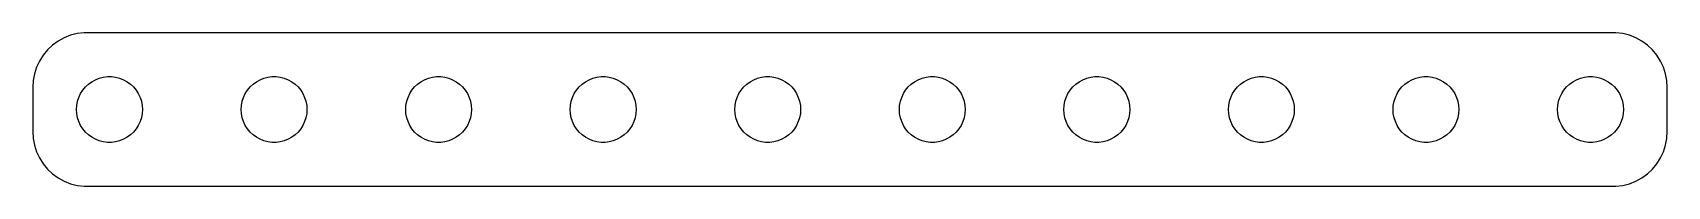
# Model space of a CAD drawing. Header units: metres. Extents: x -37.2 to 37.2, y -3.5 to 3.5.
import ezdxf

# ---------------------------------------------------------------- set-up
doc = ezdxf.new("R2010")
doc.units = ezdxf.units.M

msp = doc.modelspace()

# ---------------------------------------------------------------- linework, layer by layer
for p, q in [((-36.0896, 3.11081), (-36.3436, 2.92627)), ((-35.8144, 3.26205), (-36.0896, 3.11081)), ((-35.5225, 3.37764), (-35.8144, 3.26205)), ((-35.2184, 3.4557), (-35.5225, 3.37764)), ((-34.907, 3.49506), (-35.2184, 3.4557)), ((34.907, 3.49506), (-34.907, 3.49506)), ((35.2184, 3.4557), (34.907, 3.49506)), ((35.5225, 3.37764), (35.2184, 3.4557)), ((35.8144, 3.26205), (35.5225, 3.37764)), ((36.0896, 3.11081), (35.8144, 3.26205)), ((36.3436, 2.92627), (36.0896, 3.11081)), ((-36.7725, 2.46945), (-36.9408, 2.20438)), ((-36.5724, 2.71136), (-36.7725, 2.46945)), ((-36.3436, 2.92627), (-36.5724, 2.71136)), ((36.5724, 2.71136), (36.3436, 2.92627)), ((36.7725, 2.46945), (36.5724, 2.71136)), ((36.9408, 2.20438), (36.7725, 2.46945)), ((-37.1714, 1.62172), (-37.2303, 1.31332)), ((-37.0744, 1.9203), (-37.1714, 1.62172)), ((-36.9408, 2.20438), (-37.0744, 1.9203)), ((-34.0311, 1.47342), (-33.8442, 1.49704)), ((-33.8442, 1.49704), (-33.6558, 1.49704)), ((-33.6558, 1.49704), (-33.4689, 1.47342)), ((-26.5311, 1.47342), (-26.3442, 1.49704)), ((-26.3442, 1.49704), (-26.1558, 1.49704)), ((-26.1558, 1.49704), (-25.9689, 1.47342)), ((-19.0311, 1.47342), (-18.8442, 1.49704)), ((-18.8442, 1.49704), (-18.6558, 1.49704)), ((-18.6558, 1.49704), (-18.4689, 1.47342)), ((-11.5311, 1.47342), (-11.3442, 1.49704)), ((-11.3442, 1.49704), (-11.1558, 1.49704)), ((-11.1558, 1.49704), (-10.9689, 1.47342)), ((-4.03107, 1.47342), (-3.84418, 1.49704)), ((-3.84418, 1.49704), (-3.65581, 1.49704)), ((-3.65581, 1.49704), (-3.46892, 1.47342)), ((3.46892, 1.47342), (3.65581, 1.49704)), ((3.65581, 1.49704), (3.84418, 1.49704)), ((3.84418, 1.49704), (4.03107, 1.47342)), ((10.9689, 1.47342), (11.1558, 1.49704)), ((11.1558, 1.49704), (11.3442, 1.49704)), ((11.3442, 1.49704), (11.5311, 1.47342)), ((18.4689, 1.47342), (18.6558, 1.49704)), ((18.6558, 1.49704), (18.8442, 1.49704)), ((18.8442, 1.49704), (19.0311, 1.47342)), ((25.9689, 1.47342), (26.1558, 1.49704)), ((26.1558, 1.49704), (26.3442, 1.49704)), ((26.3442, 1.49704), (26.5311, 1.47342)), ((33.4689, 1.47342), (33.6558, 1.49704)), ((33.6558, 1.49704), (33.8442, 1.49704)), ((33.8442, 1.49704), (34.0311, 1.47342)), ((37.0744, 1.9203), (36.9408, 2.20438)), ((37.1714, 1.62172), (37.0744, 1.9203)), ((37.2303, 1.31332), (37.1714, 1.62172)), ((-37.2303, 1.31332), (-37.25, 1)), ((-37.25, 1), (-37.25, -1)), ((-35.0645, 0.722626), (-34.9635, 0.881668)), ((-34.9635, 0.881668), (-34.8434, 1.02681)), ((-34.8434, 1.02681), (-34.7061, 1.15576)), ((-34.7061, 1.15576), (-34.5537, 1.26648)), ((-34.5537, 1.26648), (-34.3887, 1.35724)), ((-34.3887, 1.35724), (-34.2135, 1.42657)), ((-34.2135, 1.42657), (-34.0311, 1.47342)), ((-33.4689, 1.47342), (-33.2865, 1.42657)), ((-33.2865, 1.42657), (-33.1113, 1.35724)), ((-33.1113, 1.35724), (-32.9463, 1.26648)), ((-32.9463, 1.26648), (-32.7939, 1.15576)), ((-32.7939, 1.15576), (-32.6565, 1.02681)), ((-32.6565, 1.02681), (-32.5365, 0.881668)), ((-32.5365, 0.881668), (-32.4355, 0.722626)), ((-27.5645, 0.722626), (-27.4635, 0.881668)), ((-27.4635, 0.881668), (-27.3434, 1.02681)), ((-27.3434, 1.02681), (-27.2061, 1.15576)), ((-27.2061, 1.15576), (-27.0537, 1.26648)), ((-27.0537, 1.26648), (-26.8887, 1.35724)), ((-26.8887, 1.35724), (-26.7135, 1.42657)), ((-26.7135, 1.42657), (-26.5311, 1.47342)), ((-25.9689, 1.47342), (-25.7865, 1.42657)), ((-25.7865, 1.42657), (-25.6113, 1.35724)), ((-25.6113, 1.35724), (-25.4463, 1.26648)), ((-25.4463, 1.26648), (-25.2939, 1.15576)), ((-25.2939, 1.15576), (-25.1565, 1.02681)), ((-25.1565, 1.02681), (-25.0365, 0.881668)), ((-25.0365, 0.881668), (-24.9355, 0.722626)), ((-20.0645, 0.722626), (-19.9635, 0.881668)), ((-19.9635, 0.881668), (-19.8434, 1.02681)), ((-19.8434, 1.02681), (-19.7061, 1.15576)), ((-19.7061, 1.15576), (-19.5537, 1.26648)), ((-19.5537, 1.26648), (-19.3887, 1.35724)), ((-19.3887, 1.35724), (-19.2135, 1.42657)), ((-19.2135, 1.42657), (-19.0311, 1.47342)), ((-18.4689, 1.47342), (-18.2865, 1.42657)), ((-18.2865, 1.42657), (-18.1113, 1.35724)), ((-18.1113, 1.35724), (-17.9463, 1.26648)), ((-17.9463, 1.26648), (-17.7939, 1.15576)), ((-17.7939, 1.15576), (-17.6565, 1.02681)), ((-17.6565, 1.02681), (-17.5365, 0.881668)), ((-17.5365, 0.881668), (-17.4355, 0.722626)), ((-12.5645, 0.722626), (-12.4635, 0.881668)), ((-12.4635, 0.881668), (-12.3434, 1.02681)), ((-12.3434, 1.02681), (-12.2061, 1.15576)), ((-12.2061, 1.15576), (-12.0537, 1.26648)), ((-12.0537, 1.26648), (-11.8887, 1.35724)), ((-11.8887, 1.35724), (-11.7135, 1.42657)), ((-11.7135, 1.42657), (-11.5311, 1.47342)), ((-10.9689, 1.47342), (-10.7865, 1.42657)), ((-10.7865, 1.42657), (-10.6113, 1.35724)), ((-10.6113, 1.35724), (-10.4463, 1.26648)), ((-10.4463, 1.26648), (-10.2939, 1.15576)), ((-10.2939, 1.15576), (-10.1565, 1.02681)), ((-10.1565, 1.02681), (-10.0365, 0.881668)), ((-10.0365, 0.881668), (-9.93553, 0.722626)), ((-5.06445, 0.722626), (-4.96352, 0.881668)), ((-4.96352, 0.881668), (-4.84344, 1.02681)), ((-4.84344, 1.02681), (-4.70613, 1.15576)), ((-4.70613, 1.15576), (-4.55373, 1.26648)), ((-4.55373, 1.26648), (-4.38866, 1.35724)), ((-4.38866, 1.35724), (-4.21352, 1.42657)), ((-4.21352, 1.42657), (-4.03107, 1.47342)), ((-3.46892, 1.47342), (-3.28647, 1.42657)), ((-3.28647, 1.42657), (-3.11133, 1.35724)), ((-3.11133, 1.35724), (-2.94626, 1.26648)), ((-2.94626, 1.26648), (-2.79385, 1.15576)), ((-2.79385, 1.15576), (-2.65654, 1.02681)), ((-2.65654, 1.02681), (-2.53647, 0.881668)), ((-2.53647, 0.881668), (-2.43553, 0.722626)), ((2.43553, 0.722626), (2.53647, 0.881668)), ((2.53647, 0.881668), (2.65654, 1.02681)), ((2.65654, 1.02681), (2.79385, 1.15576)), ((2.79385, 1.15576), (2.94626, 1.26648)), ((2.94626, 1.26648), (3.11133, 1.35724)), ((3.11133, 1.35724), (3.28647, 1.42657)), ((3.28647, 1.42657), (3.46892, 1.47342)), ((4.03107, 1.47342), (4.21352, 1.42657)), ((4.21352, 1.42657), (4.38866, 1.35724)), ((4.38866, 1.35724), (4.55373, 1.26648)), ((4.55373, 1.26648), (4.70613, 1.15576)), ((4.70613, 1.15576), (4.84344, 1.02681)), ((4.84344, 1.02681), (4.96352, 0.881668)), ((4.96352, 0.881668), (5.06445, 0.722626)), ((9.93553, 0.722626), (10.0365, 0.881668)), ((10.0365, 0.881668), (10.1565, 1.02681)), ((10.1565, 1.02681), (10.2939, 1.15576)), ((10.2939, 1.15576), (10.4463, 1.26648)), ((10.4463, 1.26648), (10.6113, 1.35724)), ((10.6113, 1.35724), (10.7865, 1.42657)), ((10.7865, 1.42657), (10.9689, 1.47342)), ((11.5311, 1.47342), (11.7135, 1.42657)), ((11.7135, 1.42657), (11.8887, 1.35724)), ((11.8887, 1.35724), (12.0537, 1.26648)), ((12.0537, 1.26648), (12.2061, 1.15576)), ((12.2061, 1.15576), (12.3434, 1.02681)), ((12.3434, 1.02681), (12.4635, 0.881668)), ((12.4635, 0.881668), (12.5645, 0.722626)), ((17.4355, 0.722626), (17.5365, 0.881668)), ((17.5365, 0.881668), (17.6565, 1.02681)), ((17.6565, 1.02681), (17.7939, 1.15576)), ((17.7939, 1.15576), (17.9463, 1.26648)), ((17.9463, 1.26648), (18.1113, 1.35724)), ((18.1113, 1.35724), (18.2865, 1.42657)), ((18.2865, 1.42657), (18.4689, 1.47342)), ((19.0311, 1.47342), (19.2135, 1.42657)), ((19.2135, 1.42657), (19.3887, 1.35724)), ((19.3887, 1.35724), (19.5537, 1.26648)), ((19.5537, 1.26648), (19.7061, 1.15576)), ((19.7061, 1.15576), (19.8434, 1.02681)), ((19.8434, 1.02681), (19.9635, 0.881668)), ((19.9635, 0.881668), (20.0645, 0.722626)), ((24.9355, 0.722626), (25.0365, 0.881668)), ((25.0365, 0.881668), (25.1565, 1.02681)), ((25.1565, 1.02681), (25.2939, 1.15576)), ((25.2939, 1.15576), (25.4463, 1.26648)), ((25.4463, 1.26648), (25.6113, 1.35724)), ((25.6113, 1.35724), (25.7865, 1.42657)), ((25.7865, 1.42657), (25.9689, 1.47342)), ((26.5311, 1.47342), (26.7135, 1.42657)), ((26.7135, 1.42657), (26.8887, 1.35724)), ((26.8887, 1.35724), (27.0537, 1.26648)), ((27.0537, 1.26648), (27.2061, 1.15576)), ((27.2061, 1.15576), (27.3434, 1.02681)), ((27.3434, 1.02681), (27.4635, 0.881668)), ((27.4635, 0.881668), (27.5645, 0.722626)), ((32.4355, 0.722626), (32.5365, 0.881668)), ((32.5365, 0.881668), (32.6565, 1.02681)), ((32.6565, 1.02681), (32.7939, 1.15576)), ((32.7939, 1.15576), (32.9463, 1.26648)), ((32.9463, 1.26648), (33.1113, 1.35724)), ((33.1113, 1.35724), (33.2865, 1.42657)), ((33.2865, 1.42657), (33.4689, 1.47342)), ((34.0311, 1.47342), (34.2135, 1.42657)), ((34.2135, 1.42657), (34.3887, 1.35724)), ((34.3887, 1.35724), (34.5537, 1.26648)), ((34.5537, 1.26648), (34.7061, 1.15576)), ((34.7061, 1.15576), (34.8434, 1.02681)), ((34.8434, 1.02681), (34.9635, 0.881668)), ((34.9635, 0.881668), (35.0645, 0.722626)), ((37.25, 1), (37.2303, 1.31332)), ((37.25, -1), (37.25, 1)), ((-35.25, 0), (-35.2382, 0.187988)), ((-35.2382, -0.187988), (-35.25, 0)), ((-35.2382, 0.187988), (-35.2029, 0.373032)), ((-35.2029, 0.373032), (-35.1447, 0.552185)), ((-35.1447, 0.552185), (-35.0645, 0.722626)), ((-32.4355, 0.722626), (-32.3553, 0.552185)), ((-32.3553, 0.552185), (-32.2971, 0.373032)), ((-32.2971, 0.373032), (-32.2618, 0.187988)), ((-32.2618, 0.187988), (-32.25, 0)), ((-32.25, 0), (-32.2618, -0.187988)), ((-27.75, 0), (-27.7382, 0.187988)), ((-27.7382, -0.187988), (-27.75, 0)), ((-27.7382, 0.187988), (-27.7029, 0.373032)), ((-27.7029, 0.373032), (-27.6447, 0.552185)), ((-27.6447, 0.552185), (-27.5645, 0.722626)), ((-24.9355, 0.722626), (-24.8553, 0.552185)), ((-24.8553, 0.552185), (-24.7971, 0.373032)), ((-24.7971, 0.373032), (-24.7618, 0.187988)), ((-24.7618, 0.187988), (-24.75, 0)), ((-24.75, 0), (-24.7618, -0.187988)), ((-20.25, 0), (-20.2382, 0.187988)), ((-20.2382, -0.187988), (-20.25, 0)), ((-20.2382, 0.187988), (-20.2029, 0.373032)), ((-20.2029, 0.373032), (-20.1447, 0.552185)), ((-20.1447, 0.552185), (-20.0645, 0.722626)), ((-17.4355, 0.722626), (-17.3553, 0.552185)), ((-17.3553, 0.552185), (-17.2971, 0.373032)), ((-17.2971, 0.373032), (-17.2618, 0.187988)), ((-17.2618, 0.187988), (-17.25, 0)), ((-17.25, 0), (-17.2618, -0.187988)), ((-12.75, 0), (-12.7382, 0.187988)), ((-12.7382, -0.187988), (-12.75, 0)), ((-12.7382, 0.187988), (-12.7029, 0.373032)), ((-12.7029, 0.373032), (-12.6447, 0.552185)), ((-12.6447, 0.552185), (-12.5645, 0.722626)), ((-9.93553, 0.722626), (-9.85533, 0.552185)), ((-9.85533, 0.552185), (-9.79712, 0.373032)), ((-9.79712, 0.373032), (-9.76183, 0.187988)), ((-9.76183, 0.187988), (-9.75, 0)), ((-9.75, 0), (-9.76183, -0.187988)), ((-5.25, 0), (-5.23816, 0.187988)), ((-5.23816, -0.187988), (-5.25, 0)), ((-5.23816, 0.187988), (-5.20287, 0.373032)), ((-5.20287, 0.373032), (-5.14465, 0.552185)), ((-5.14465, 0.552185), (-5.06445, 0.722626)), ((-2.43553, 0.722626), (-2.35533, 0.552185)), ((-2.35533, 0.552185), (-2.29712, 0.373032)), ((-2.29712, 0.373032), (-2.26183, 0.187988)), ((-2.26183, 0.187988), (-2.25, 0)), ((-2.25, 0), (-2.26183, -0.187988)), ((2.25, 0), (2.26183, 0.187988)), ((2.26183, -0.187988), (2.25, 0)), ((2.26183, 0.187988), (2.29712, 0.373032)), ((2.29712, 0.373032), (2.35533, 0.552185)), ((2.35533, 0.552185), (2.43553, 0.722626)), ((5.06445, 0.722626), (5.14465, 0.552185)), ((5.14465, 0.552185), (5.20287, 0.373032)), ((5.20287, 0.373032), (5.23816, 0.187988)), ((5.23816, 0.187988), (5.25, 0)), ((5.25, 0), (5.23816, -0.187988)), ((9.75, 0), (9.76183, 0.187988)), ((9.76183, -0.187988), (9.75, 0)), ((9.76183, 0.187988), (9.79712, 0.373032)), ((9.79712, 0.373032), (9.85533, 0.552185)), ((9.85533, 0.552185), (9.93553, 0.722626)), ((12.5645, 0.722626), (12.6447, 0.552185)), ((12.6447, 0.552185), (12.7029, 0.373032)), ((12.7029, 0.373032), (12.7382, 0.187988)), ((12.7382, 0.187988), (12.75, 0)), ((12.75, 0), (12.7382, -0.187988)), ((17.25, 0), (17.2618, 0.187988)), ((17.2618, -0.187988), (17.25, 0)), ((17.2618, 0.187988), (17.2971, 0.373032)), ((17.2971, 0.373032), (17.3553, 0.552185)), ((17.3553, 0.552185), (17.4355, 0.722626)), ((20.0645, 0.722626), (20.1447, 0.552185)), ((20.1447, 0.552185), (20.2029, 0.373032)), ((20.2029, 0.373032), (20.2382, 0.187988)), ((20.2382, 0.187988), (20.25, 0)), ((20.25, 0), (20.2382, -0.187988)), ((24.75, 0), (24.7618, 0.187988)), ((24.7618, -0.187988), (24.75, 0)), ((24.7618, 0.187988), (24.7971, 0.373032)), ((24.7971, 0.373032), (24.8553, 0.552185)), ((24.8553, 0.552185), (24.9355, 0.722626)), ((27.5645, 0.722626), (27.6447, 0.552185)), ((27.6447, 0.552185), (27.7029, 0.373032)), ((27.7029, 0.373032), (27.7382, 0.187988)), ((27.7382, 0.187988), (27.75, 0)), ((27.75, 0), (27.7382, -0.187988)), ((32.25, 0), (32.2618, 0.187988)), ((32.2618, -0.187988), (32.25, 0)), ((32.2618, 0.187988), (32.2971, 0.373032)), ((32.2971, 0.373032), (32.3553, 0.552185)), ((32.3553, 0.552185), (32.4355, 0.722626)), ((35.0645, 0.722626), (35.1447, 0.552185)), ((35.1447, 0.552185), (35.2029, 0.373032)), ((35.2029, 0.373032), (35.2382, 0.187988)), ((35.2382, 0.187988), (35.25, 0)), ((35.25, 0), (35.2382, -0.187988)), ((-35.2029, -0.373032), (-35.2382, -0.187988)), ((-35.1447, -0.552185), (-35.2029, -0.373032)), ((-35.0645, -0.722626), (-35.1447, -0.552185)), ((-34.9635, -0.881668), (-35.0645, -0.722626)), ((-32.4355, -0.722626), (-32.5365, -0.881668)), ((-32.3553, -0.552185), (-32.4355, -0.722626)), ((-32.2971, -0.373032), (-32.3553, -0.552185)), ((-32.2618, -0.187988), (-32.2971, -0.373032)), ((-27.7029, -0.373032), (-27.7382, -0.187988)), ((-27.6447, -0.552185), (-27.7029, -0.373032)), ((-27.5645, -0.722626), (-27.6447, -0.552185)), ((-27.4635, -0.881668), (-27.5645, -0.722626)), ((-24.9355, -0.722626), (-25.0365, -0.881668)), ((-24.8553, -0.552185), (-24.9355, -0.722626)), ((-24.7971, -0.373032), (-24.8553, -0.552185)), ((-24.7618, -0.187988), (-24.7971, -0.373032)), ((-20.2029, -0.373032), (-20.2382, -0.187988)), ((-20.1447, -0.552185), (-20.2029, -0.373032)), ((-20.0645, -0.722626), (-20.1447, -0.552185)), ((-19.9635, -0.881668), (-20.0645, -0.722626)), ((-17.4355, -0.722626), (-17.5365, -0.881668)), ((-17.3553, -0.552185), (-17.4355, -0.722626)), ((-17.2971, -0.373032), (-17.3553, -0.552185)), ((-17.2618, -0.187988), (-17.2971, -0.373032)), ((-12.7029, -0.373032), (-12.7382, -0.187988)), ((-12.6447, -0.552185), (-12.7029, -0.373032)), ((-12.5645, -0.722626), (-12.6447, -0.552185)), ((-12.4635, -0.881668), (-12.5645, -0.722626)), ((-9.93553, -0.722626), (-10.0365, -0.881668)), ((-9.85533, -0.552185), (-9.93553, -0.722626)), ((-9.79712, -0.373032), (-9.85533, -0.552185)), ((-9.76183, -0.187988), (-9.79712, -0.373032)), ((-5.20287, -0.373032), (-5.23816, -0.187988)), ((-5.14465, -0.552185), (-5.20287, -0.373032)), ((-5.06445, -0.722626), (-5.14465, -0.552185)), ((-4.96352, -0.881668), (-5.06445, -0.722626)), ((-2.43553, -0.722626), (-2.53647, -0.881668)), ((-2.35533, -0.552185), (-2.43553, -0.722626)), ((-2.29712, -0.373032), (-2.35533, -0.552185)), ((-2.26183, -0.187988), (-2.29712, -0.373032)), ((2.29712, -0.373032), (2.26183, -0.187988)), ((2.35533, -0.552185), (2.29712, -0.373032)), ((2.43553, -0.722626), (2.35533, -0.552185)), ((2.53647, -0.881668), (2.43553, -0.722626)), ((5.06445, -0.722626), (4.96352, -0.881668)), ((5.14465, -0.552185), (5.06445, -0.722626)), ((5.20287, -0.373032), (5.14465, -0.552185)), ((5.23816, -0.187988), (5.20287, -0.373032)), ((9.79712, -0.373032), (9.76183, -0.187988)), ((9.85533, -0.552185), (9.79712, -0.373032)), ((9.93553, -0.722626), (9.85533, -0.552185)), ((10.0365, -0.881668), (9.93553, -0.722626)), ((12.5645, -0.722626), (12.4635, -0.881668)), ((12.6447, -0.552185), (12.5645, -0.722626)), ((12.7029, -0.373032), (12.6447, -0.552185)), ((12.7382, -0.187988), (12.7029, -0.373032)), ((17.2971, -0.373032), (17.2618, -0.187988)), ((17.3553, -0.552185), (17.2971, -0.373032)), ((17.4355, -0.722626), (17.3553, -0.552185)), ((17.5365, -0.881668), (17.4355, -0.722626)), ((20.0645, -0.722626), (19.9635, -0.881668)), ((20.1447, -0.552185), (20.0645, -0.722626)), ((20.2029, -0.373032), (20.1447, -0.552185)), ((20.2382, -0.187988), (20.2029, -0.373032)), ((24.7971, -0.373032), (24.7618, -0.187988)), ((24.8553, -0.552185), (24.7971, -0.373032)), ((24.9355, -0.722626), (24.8553, -0.552185)), ((25.0365, -0.881668), (24.9355, -0.722626)), ((27.5645, -0.722626), (27.4635, -0.881668)), ((27.6447, -0.552185), (27.5645, -0.722626)), ((27.7029, -0.373032), (27.6447, -0.552185)), ((27.7382, -0.187988), (27.7029, -0.373032)), ((32.2971, -0.373032), (32.2618, -0.187988)), ((32.3553, -0.552185), (32.2971, -0.373032)), ((32.4355, -0.722626), (32.3553, -0.552185)), ((32.5365, -0.881668), (32.4355, -0.722626)), ((35.0645, -0.722626), (34.9635, -0.881668)), ((35.1447, -0.552185), (35.0645, -0.722626)), ((35.2029, -0.373032), (35.1447, -0.552185)), ((35.2382, -0.187988), (35.2029, -0.373032)), ((-37.25, -1), (-37.2303, -1.31332)), ((-37.2303, -1.31332), (-37.1714, -1.62172)), ((-34.8434, -1.02681), (-34.9635, -0.881668)), ((-34.7061, -1.15576), (-34.8434, -1.02681)), ((-34.5537, -1.26648), (-34.7061, -1.15576)), ((-34.3887, -1.35724), (-34.5537, -1.26648)), ((-34.2135, -1.42657), (-34.3887, -1.35724)), ((-34.0311, -1.47342), (-34.2135, -1.42657)), ((-33.8442, -1.49704), (-34.0311, -1.47342)), ((-33.4689, -1.47342), (-33.6558, -1.49704)), ((-33.2865, -1.42657), (-33.4689, -1.47342)), ((-33.1113, -1.35724), (-33.2865, -1.42657)), ((-32.9463, -1.26648), (-33.1113, -1.35724)), ((-32.7939, -1.15576), (-32.9463, -1.26648)), ((-32.6565, -1.02681), (-32.7939, -1.15576)), ((-32.5365, -0.881668), (-32.6565, -1.02681)), ((-27.3434, -1.02681), (-27.4635, -0.881668)), ((-27.2061, -1.15576), (-27.3434, -1.02681)), ((-27.0537, -1.26648), (-27.2061, -1.15576)), ((-26.8887, -1.35724), (-27.0537, -1.26648)), ((-26.7135, -1.42657), (-26.8887, -1.35724)), ((-26.5311, -1.47342), (-26.7135, -1.42657)), ((-26.3442, -1.49704), (-26.5311, -1.47342)), ((-25.9689, -1.47342), (-26.1558, -1.49704)), ((-25.7865, -1.42657), (-25.9689, -1.47342)), ((-25.6113, -1.35724), (-25.7865, -1.42657)), ((-25.4463, -1.26648), (-25.6113, -1.35724)), ((-25.2939, -1.15576), (-25.4463, -1.26648)), ((-25.1565, -1.02681), (-25.2939, -1.15576)), ((-25.0365, -0.881668), (-25.1565, -1.02681)), ((-19.8434, -1.02681), (-19.9635, -0.881668)), ((-19.7061, -1.15576), (-19.8434, -1.02681)), ((-19.5537, -1.26648), (-19.7061, -1.15576)), ((-19.3887, -1.35724), (-19.5537, -1.26648)), ((-19.2135, -1.42657), (-19.3887, -1.35724)), ((-19.0311, -1.47342), (-19.2135, -1.42657)), ((-18.8442, -1.49704), (-19.0311, -1.47342)), ((-18.4689, -1.47342), (-18.6558, -1.49704)), ((-18.2865, -1.42657), (-18.4689, -1.47342)), ((-18.1113, -1.35724), (-18.2865, -1.42657)), ((-17.9463, -1.26648), (-18.1113, -1.35724)), ((-17.7939, -1.15576), (-17.9463, -1.26648)), ((-17.6565, -1.02681), (-17.7939, -1.15576)), ((-17.5365, -0.881668), (-17.6565, -1.02681)), ((-12.3434, -1.02681), (-12.4635, -0.881668)), ((-12.2061, -1.15576), (-12.3434, -1.02681)), ((-12.0537, -1.26648), (-12.2061, -1.15576)), ((-11.8887, -1.35724), (-12.0537, -1.26648)), ((-11.7135, -1.42657), (-11.8887, -1.35724)), ((-11.5311, -1.47342), (-11.7135, -1.42657)), ((-11.3442, -1.49704), (-11.5311, -1.47342)), ((-10.9689, -1.47342), (-11.1558, -1.49704)), ((-10.7865, -1.42657), (-10.9689, -1.47342)), ((-10.6113, -1.35724), (-10.7865, -1.42657)), ((-10.4463, -1.26648), (-10.6113, -1.35724)), ((-10.2939, -1.15576), (-10.4463, -1.26648)), ((-10.1565, -1.02681), (-10.2939, -1.15576)), ((-10.0365, -0.881668), (-10.1565, -1.02681)), ((-4.84344, -1.02681), (-4.96352, -0.881668)), ((-4.70613, -1.15576), (-4.84344, -1.02681)), ((-4.55373, -1.26648), (-4.70613, -1.15576)), ((-4.38866, -1.35724), (-4.55373, -1.26648)), ((-4.21352, -1.42657), (-4.38866, -1.35724)), ((-4.03107, -1.47342), (-4.21352, -1.42657)), ((-3.84418, -1.49704), (-4.03107, -1.47342)), ((-3.46892, -1.47342), (-3.65581, -1.49704)), ((-3.28647, -1.42657), (-3.46892, -1.47342)), ((-3.11133, -1.35724), (-3.28647, -1.42657)), ((-2.94626, -1.26648), (-3.11133, -1.35724)), ((-2.79385, -1.15576), (-2.94626, -1.26648)), ((-2.65654, -1.02681), (-2.79385, -1.15576)), ((-2.53647, -0.881668), (-2.65654, -1.02681)), ((2.65654, -1.02681), (2.53647, -0.881668)), ((2.79385, -1.15576), (2.65654, -1.02681)), ((2.94626, -1.26648), (2.79385, -1.15576)), ((3.11133, -1.35724), (2.94626, -1.26648)), ((3.28647, -1.42657), (3.11133, -1.35724)), ((3.46892, -1.47342), (3.28647, -1.42657)), ((3.65581, -1.49704), (3.46892, -1.47342)), ((4.03107, -1.47342), (3.84418, -1.49704)), ((4.21352, -1.42657), (4.03107, -1.47342)), ((4.38866, -1.35724), (4.21352, -1.42657)), ((4.55373, -1.26648), (4.38866, -1.35724)), ((4.70613, -1.15576), (4.55373, -1.26648)), ((4.84344, -1.02681), (4.70613, -1.15576)), ((4.96352, -0.881668), (4.84344, -1.02681)), ((10.1565, -1.02681), (10.0365, -0.881668)), ((10.2939, -1.15576), (10.1565, -1.02681)), ((10.4463, -1.26648), (10.2939, -1.15576)), ((10.6113, -1.35724), (10.4463, -1.26648)), ((10.7865, -1.42657), (10.6113, -1.35724)), ((10.9689, -1.47342), (10.7865, -1.42657)), ((11.1558, -1.49704), (10.9689, -1.47342)), ((11.5311, -1.47342), (11.3442, -1.49704)), ((11.7135, -1.42657), (11.5311, -1.47342)), ((11.8887, -1.35724), (11.7135, -1.42657)), ((12.0537, -1.26648), (11.8887, -1.35724)), ((12.2061, -1.15576), (12.0537, -1.26648)), ((12.3434, -1.02681), (12.2061, -1.15576)), ((12.4635, -0.881668), (12.3434, -1.02681)), ((17.6565, -1.02681), (17.5365, -0.881668)), ((17.7939, -1.15576), (17.6565, -1.02681)), ((17.9463, -1.26648), (17.7939, -1.15576)), ((18.1113, -1.35724), (17.9463, -1.26648)), ((18.2865, -1.42657), (18.1113, -1.35724)), ((18.4689, -1.47342), (18.2865, -1.42657)), ((18.6558, -1.49704), (18.4689, -1.47342)), ((19.0311, -1.47342), (18.8442, -1.49704)), ((19.2135, -1.42657), (19.0311, -1.47342)), ((19.3887, -1.35724), (19.2135, -1.42657)), ((19.5537, -1.26648), (19.3887, -1.35724)), ((19.7061, -1.15576), (19.5537, -1.26648)), ((19.8434, -1.02681), (19.7061, -1.15576)), ((19.9635, -0.881668), (19.8434, -1.02681)), ((25.1565, -1.02681), (25.0365, -0.881668)), ((25.2939, -1.15576), (25.1565, -1.02681)), ((25.4463, -1.26648), (25.2939, -1.15576)), ((25.6113, -1.35724), (25.4463, -1.26648)), ((25.7865, -1.42657), (25.6113, -1.35724)), ((25.9689, -1.47342), (25.7865, -1.42657)), ((26.1558, -1.49704), (25.9689, -1.47342)), ((26.5311, -1.47342), (26.3442, -1.49704)), ((26.7135, -1.42657), (26.5311, -1.47342)), ((26.8887, -1.35724), (26.7135, -1.42657)), ((27.0537, -1.26648), (26.8887, -1.35724)), ((27.2061, -1.15576), (27.0537, -1.26648)), ((27.3434, -1.02681), (27.2061, -1.15576)), ((27.4635, -0.881668), (27.3434, -1.02681)), ((32.6565, -1.02681), (32.5365, -0.881668)), ((32.7939, -1.15576), (32.6565, -1.02681)), ((32.9463, -1.26648), (32.7939, -1.15576)), ((33.1113, -1.35724), (32.9463, -1.26648)), ((33.2865, -1.42657), (33.1113, -1.35724)), ((33.4689, -1.47342), (33.2865, -1.42657)), ((33.6558, -1.49704), (33.4689, -1.47342)), ((34.0311, -1.47342), (33.8442, -1.49704)), ((34.2135, -1.42657), (34.0311, -1.47342)), ((34.3887, -1.35724), (34.2135, -1.42657)), ((34.5537, -1.26648), (34.3887, -1.35724)), ((34.7061, -1.15576), (34.5537, -1.26648)), ((34.8434, -1.02681), (34.7061, -1.15576)), ((34.9635, -0.881668), (34.8434, -1.02681)), ((37.1714, -1.62172), (37.2303, -1.31332)), ((37.2303, -1.31332), (37.25, -1)), ((-37.1714, -1.62172), (-37.0744, -1.9203)), ((-37.0744, -1.9203), (-36.9408, -2.20438)), ((-36.9408, -2.20438), (-36.7725, -2.46945)), ((-33.6558, -1.49704), (-33.8442, -1.49704)), ((-26.1558, -1.49704), (-26.3442, -1.49704)), ((-18.6558, -1.49704), (-18.8442, -1.49704)), ((-11.1558, -1.49704), (-11.3442, -1.49704)), ((-3.65581, -1.49704), (-3.84418, -1.49704)), ((3.84418, -1.49704), (3.65581, -1.49704)), ((11.3442, -1.49704), (11.1558, -1.49704)), ((18.8442, -1.49704), (18.6558, -1.49704)), ((26.3442, -1.49704), (26.1558, -1.49704)), ((33.8442, -1.49704), (33.6558, -1.49704)), ((36.7725, -2.46945), (36.9408, -2.20438)), ((36.9408, -2.20438), (37.0744, -1.9203)), ((37.0744, -1.9203), (37.1714, -1.62172)), ((-36.7725, -2.46945), (-36.5724, -2.71136)), ((-36.5724, -2.71136), (-36.3436, -2.92627)), ((-36.3436, -2.92627), (-36.0896, -3.11081)), ((36.0896, -3.11081), (36.3436, -2.92627)), ((36.3436, -2.92627), (36.5724, -2.71136)), ((36.5724, -2.71136), (36.7725, -2.46945)), ((-36.0896, -3.11081), (-35.8144, -3.26205)), ((-35.8144, -3.26205), (-35.5225, -3.37764)), ((-35.5225, -3.37764), (-35.2184, -3.4557)), ((-35.2184, -3.4557), (-34.907, -3.49506)), ((-34.907, -3.49506), (34.907, -3.49506)), ((34.907, -3.49506), (35.2184, -3.4557)), ((35.2184, -3.4557), (35.5225, -3.37764)), ((35.5225, -3.37764), (35.8144, -3.26205)), ((35.8144, -3.26205), (36.0896, -3.11081))]:
    msp.add_line(p, q)

doc.saveas('drawing.dxf')
